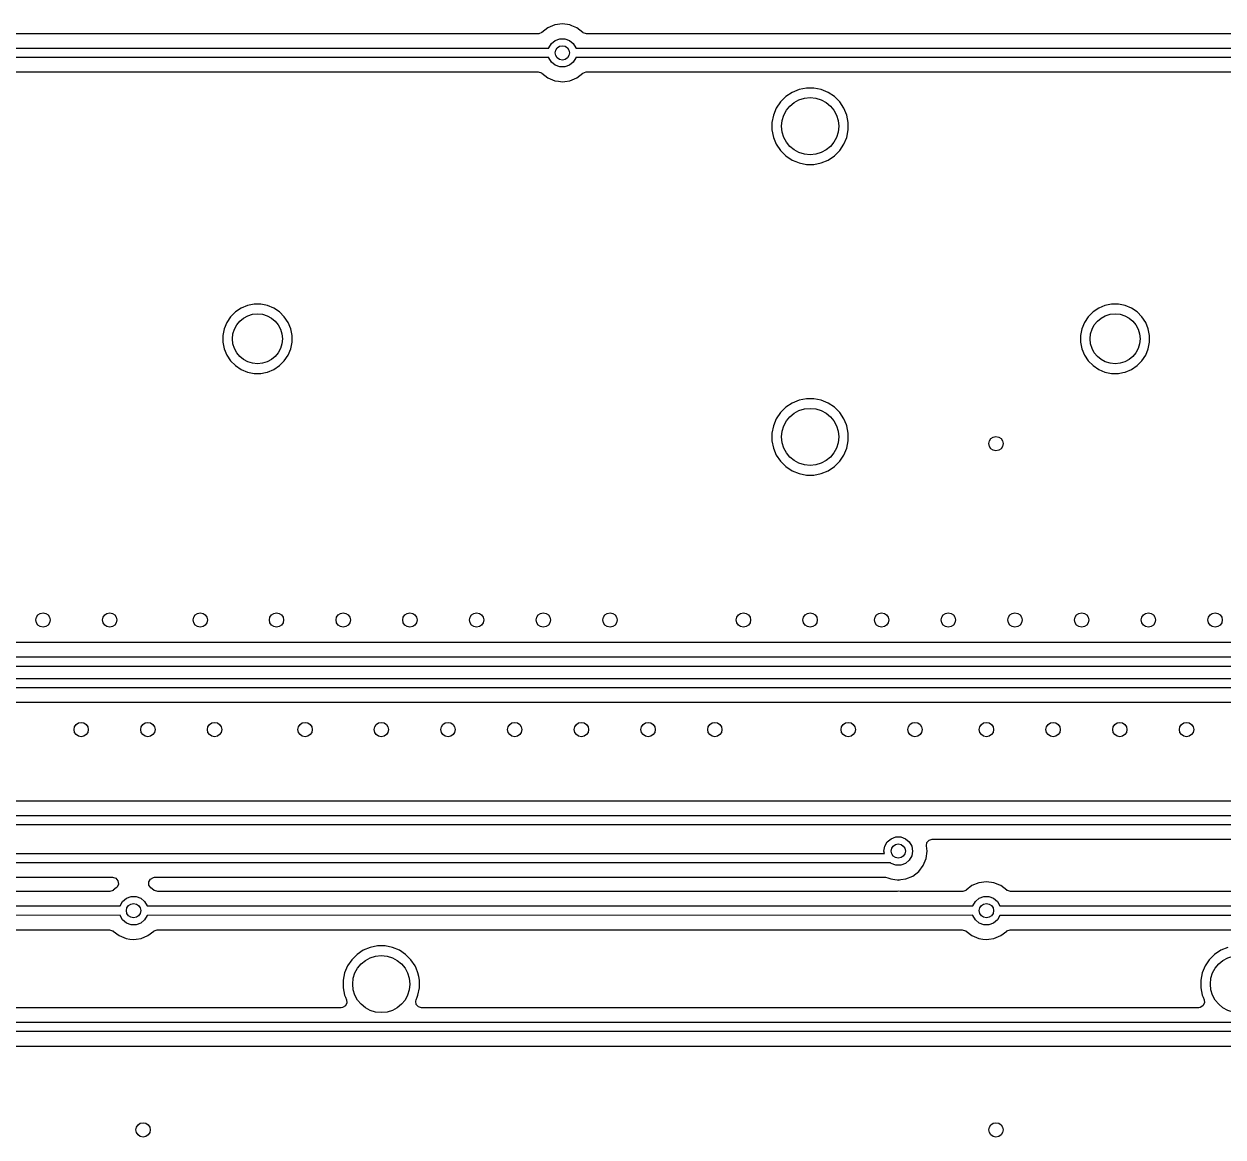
# Model space of a CAD drawing. Extents: x 0.7 to 11, y -6.1 to -1.6.
# Drawn here: x 7.543 to 8.534, y -4.809 to -3.89 of the extents above; entities that cross this region are included whole.
import ezdxf

# ---------------------------------------------------------------- set-up
doc = ezdxf.new("R2010")
doc.units = 0
doc.header["$MEASUREMENT"] = 0
doc.layers.add('BLACK', color=7, linetype='CONTINUOUS')

msp = doc.modelspace()

# ---------------------------------------------------------------- linework, layer by layer
at = {"layer": 'BLACK', "linetype": 'CONTINUOUS'}
for p, q in [((7.97627, -3.89273), (7.97133, -3.89652)), ((7.98202, -3.89035), (7.97627, -3.89273)), ((7.97627, -3.89273), (7.97627, -3.89273)), ((7.98819, -3.88954), (7.98202, -3.89035)), ((7.98202, -3.89035), (7.98202, -3.89035)), ((7.99436, -3.89035), (7.98819, -3.88954)), ((7.98819, -3.88954), (7.98819, -3.88954)), ((7.99598, -3.89102), (7.99436, -3.89035)), ((7.99436, -3.89035), (7.99436, -3.89035)), ((8.00011, -3.89273), (7.99598, -3.89102)), ((8.00505, -3.89652), (8.00011, -3.89273)), ((7.96824, -3.89762), (7.30735, -3.89762)), ((7.96865, -3.8976), (7.96824, -3.89762)), ((7.97122, -3.89661), (7.96865, -3.8976)), ((7.97133, -3.89652), (7.97122, -3.89661)), ((7.97133, -3.89652), (7.97133, -3.89652)), ((7.97914, -3.90579), (7.98228, -3.90316)), ((7.98228, -3.90316), (7.98614, -3.90175)), ((7.98614, -3.90175), (7.99024, -3.90175)), ((7.99024, -3.90175), (7.99409, -3.90316)), ((7.99409, -3.90316), (7.99724, -3.90579)), ((8.00516, -3.89661), (8.00505, -3.89652)), ((8.00505, -3.89652), (8.00505, -3.89652)), ((8.00549, -3.89684), (8.00516, -3.89661)), ((8.00813, -3.89762), (8.00549, -3.89684)), ((8.66903, -3.89762), (8.00813, -3.89762)), ((7.29853, -3.90952), (7.97707, -3.90945)), ((7.97707, -3.90945), (7.97709, -3.90935)), ((7.97709, -3.90935), (7.97914, -3.90579)), ((7.99724, -3.90579), (7.99929, -3.90935)), ((7.99929, -3.90935), (7.99932, -3.90952)), ((7.99932, -3.90952), (8.67786, -3.90945)), ((7.97706, -3.91725), (7.29852, -3.91732)), ((7.97709, -3.91743), (7.97706, -3.91725)), ((7.97914, -3.92098), (7.97709, -3.91743)), ((7.98228, -3.92361), (7.97914, -3.92098)), ((7.99724, -3.92098), (7.99409, -3.92361)), ((7.99929, -3.91743), (7.99724, -3.92098)), ((7.99931, -3.91732), (7.99929, -3.91743)), ((8.67785, -3.91725), (7.99931, -3.91732)), ((7.30735, -3.92915), (7.96824, -3.92915)), ((7.96824, -3.92915), (7.97088, -3.92993)), ((7.97088, -3.92993), (7.97122, -3.93016)), ((7.97122, -3.93016), (7.97133, -3.93025)), ((7.97133, -3.93025), (7.97133, -3.93025)), ((7.97133, -3.93025), (7.97627, -3.93404)), ((7.98614, -3.92502), (7.98228, -3.92361)), ((7.99024, -3.92502), (7.98614, -3.92502)), ((7.99409, -3.92361), (7.99024, -3.92502)), ((8.00011, -3.93404), (8.00505, -3.93025)), ((8.00505, -3.93025), (8.00516, -3.93016)), ((8.00505, -3.93025), (8.00505, -3.93025)), ((8.00516, -3.93016), (8.00773, -3.92917)), ((8.00773, -3.92917), (8.00813, -3.92915)), ((8.00813, -3.92915), (8.66903, -3.92915)), ((7.97627, -3.93404), (7.98202, -3.93642)), ((7.98202, -3.93642), (7.9851, -3.93683)), ((7.9851, -3.93683), (7.98819, -3.93723)), ((7.98819, -3.93723), (7.99025, -3.93696)), ((7.98819, -3.93723), (7.98819, -3.93723)), ((7.98819, -3.93723), (7.98819, -3.93723)), ((7.99025, -3.93696), (7.99436, -3.93642)), ((7.99436, -3.93642), (8.00011, -3.93404)), ((8.18981, -3.9425), (8.18372, -3.94371)), ((8.19602, -3.9425), (8.18981, -3.9425)), ((8.18981, -3.9425), (8.18981, -3.9425)), ((8.20211, -3.94371), (8.19602, -3.9425)), ((8.19602, -3.9425), (8.19602, -3.9425)), ((8.17282, -3.94954), (8.16843, -3.95393)), ((8.17798, -3.94609), (8.17282, -3.94954)), ((8.17282, -3.94954), (8.17282, -3.94954)), ((8.17799, -3.94609), (8.17798, -3.94609)), ((8.18372, -3.94371), (8.17799, -3.94609)), ((8.18372, -3.94371), (8.18372, -3.94371)), ((8.20784, -3.94609), (8.20211, -3.94371)), ((8.20211, -3.94371), (8.20211, -3.94371)), ((8.213, -3.94954), (8.20784, -3.94609)), ((8.20784, -3.94609), (8.20784, -3.94609)), ((8.21739, -3.95393), (8.213, -3.94954)), ((8.213, -3.94954), (8.213, -3.94954)), ((8.16498, -3.95909), (8.16261, -3.96482)), ((8.16843, -3.95393), (8.16498, -3.95909)), ((8.16498, -3.95909), (8.16498, -3.95909)), ((8.16843, -3.95393), (8.16843, -3.95393)), ((8.22084, -3.95909), (8.21739, -3.95393)), ((8.21739, -3.95393), (8.21739, -3.95393)), ((8.22322, -3.96482), (8.22084, -3.95909)), ((8.22084, -3.95909), (8.22084, -3.95909)), ((8.16261, -3.96482), (8.1614, -3.97091)), ((8.1614, -3.97091), (8.1614, -3.97712)), ((8.16261, -3.96482), (8.16261, -3.96482)), ((8.22443, -3.97091), (8.22322, -3.96482)), ((8.22322, -3.96482), (8.22322, -3.96482)), ((8.22322, -3.96482), (8.22322, -3.96482)), ((8.22443, -3.97712), (8.22443, -3.97091)), ((8.22443, -3.97091), (8.22443, -3.97091)), ((8.22443, -3.97091), (8.22443, -3.97091)), ((8.1614, -3.97712), (8.16261, -3.98321)), ((8.22322, -3.98321), (8.22443, -3.97712)), ((8.16261, -3.98321), (8.16261, -3.98321)), ((8.16261, -3.98321), (8.16498, -3.98894)), ((8.16498, -3.98894), (8.16498, -3.98894)), ((8.16498, -3.98894), (8.16843, -3.99411)), ((8.21739, -3.99411), (8.22084, -3.98894)), ((8.22084, -3.98894), (8.22322, -3.98321)), ((8.16843, -3.99411), (8.16843, -3.99411)), ((8.16843, -3.99411), (8.17282, -3.9985)), ((8.17282, -3.9985), (8.17282, -3.9985)), ((8.17282, -3.9985), (8.17798, -4.00194)), ((8.17798, -4.00194), (8.17799, -4.00194)), ((8.17799, -4.00194), (8.18116, -4.00326)), ((8.20211, -4.00432), (8.20784, -4.00194)), ((8.20784, -4.00194), (8.213, -3.9985)), ((8.213, -3.9985), (8.21739, -3.99411)), ((8.18116, -4.00326), (8.18372, -4.00432)), ((8.18372, -4.00432), (8.18981, -4.00553)), ((8.18981, -4.00553), (8.18981, -4.00553)), ((8.18981, -4.00553), (8.18981, -4.00553)), ((8.18981, -4.00553), (8.19602, -4.00553)), ((8.19602, -4.00553), (8.20211, -4.00432)), ((8.19602, -4.00553), (8.19602, -4.00553)), ((7.73341, -4.12104), (7.72789, -4.12214)), ((7.73903, -4.12104), (7.73341, -4.12104)), ((7.73341, -4.12104), (7.73341, -4.12104)), ((7.74455, -4.12214), (7.73903, -4.12104)), ((7.73903, -4.12104), (7.73903, -4.12104)), ((8.44207, -4.12104), (8.43655, -4.12214)), ((8.4477, -4.12104), (8.44207, -4.12104)), ((8.44207, -4.12104), (8.44207, -4.12104)), ((8.45321, -4.12214), (8.4477, -4.12104)), ((8.4477, -4.12104), (8.4477, -4.12104)), ((7.71403, -4.1314), (7.71091, -4.13608)), ((7.71801, -4.12742), (7.71403, -4.1314)), ((7.71403, -4.1314), (7.71403, -4.1314)), ((7.72269, -4.12429), (7.71801, -4.12742)), ((7.71801, -4.12742), (7.71801, -4.12742)), ((7.72789, -4.12214), (7.72269, -4.12429)), ((7.72269, -4.12429), (7.72269, -4.12429)), ((7.72789, -4.12214), (7.72789, -4.12214)), ((7.74975, -4.12429), (7.74455, -4.12214)), ((7.74455, -4.12214), (7.74455, -4.12214)), ((7.75443, -4.12742), (7.74975, -4.12429)), ((7.74975, -4.12429), (7.74975, -4.12429)), ((7.75841, -4.1314), (7.75443, -4.12742)), ((7.75443, -4.12742), (7.75443, -4.12742)), ((7.76153, -4.13608), (7.75841, -4.1314)), ((7.75841, -4.1314), (7.75841, -4.1314)), ((8.4227, -4.1314), (8.41957, -4.13608)), ((8.42667, -4.12742), (8.4227, -4.1314)), ((8.4227, -4.1314), (8.4227, -4.1314)), ((8.43135, -4.12429), (8.42667, -4.12742)), ((8.42667, -4.12742), (8.42667, -4.12742)), ((8.43655, -4.12214), (8.43135, -4.12429)), ((8.43135, -4.12429), (8.43135, -4.12429)), ((8.43655, -4.12214), (8.43655, -4.12214)), ((8.45841, -4.12429), (8.45321, -4.12214)), ((8.45321, -4.12214), (8.45321, -4.12214)), ((8.46309, -4.12742), (8.45841, -4.12429)), ((8.45841, -4.12429), (8.45841, -4.12429)), ((8.46707, -4.1314), (8.46309, -4.12742)), ((8.46309, -4.12742), (8.46309, -4.12742)), ((8.47019, -4.13608), (8.46707, -4.1314)), ((8.46707, -4.1314), (8.46707, -4.1314)), ((7.70876, -4.14128), (7.70766, -4.14679)), ((7.71091, -4.13608), (7.70876, -4.14127)), ((7.70876, -4.14127), (7.70876, -4.14128)), ((7.71091, -4.13608), (7.71091, -4.13608)), ((7.76369, -4.14127), (7.76153, -4.13608)), ((7.76153, -4.13608), (7.76153, -4.13608)), ((7.76153, -4.13608), (7.76153, -4.13608)), ((7.76369, -4.14128), (7.76369, -4.14128)), ((7.76369, -4.14128), (7.76369, -4.14127)), ((7.76478, -4.14679), (7.76369, -4.14128)), ((8.41742, -4.14128), (8.41632, -4.14679)), ((8.41957, -4.13608), (8.41742, -4.14127)), ((8.41742, -4.14127), (8.41742, -4.14128)), ((8.41957, -4.13608), (8.41957, -4.13608)), ((8.47235, -4.14127), (8.47019, -4.13608)), ((8.47019, -4.13608), (8.47019, -4.13608)), ((8.47019, -4.13608), (8.47019, -4.13608)), ((8.47235, -4.14128), (8.47235, -4.14128)), ((8.47235, -4.14128), (8.47235, -4.14127)), ((8.47344, -4.14679), (8.47235, -4.14128)), ((7.70766, -4.14679), (7.70766, -4.14679)), ((7.70766, -4.14679), (7.70766, -4.15242)), ((7.76478, -4.15242), (7.76478, -4.14679)), ((7.76478, -4.14679), (7.76478, -4.14679)), ((8.41632, -4.14679), (8.41632, -4.14679)), ((8.41632, -4.14679), (8.41632, -4.15242)), ((8.47344, -4.15242), (8.47344, -4.14679)), ((8.47344, -4.14679), (8.47344, -4.14679)), ((7.70766, -4.15242), (7.70766, -4.15242)), ((7.70766, -4.15242), (7.70766, -4.15242)), ((7.70766, -4.15242), (7.70876, -4.15794)), ((7.70876, -4.15794), (7.70876, -4.15794)), ((7.70876, -4.15794), (7.71091, -4.16314)), ((7.76153, -4.16314), (7.76369, -4.15794)), ((7.76369, -4.15794), (7.76478, -4.15242)), ((7.76478, -4.15242), (7.76478, -4.15242)), ((8.41632, -4.15242), (8.41632, -4.15242)), ((8.41632, -4.15242), (8.41632, -4.15242)), ((8.41632, -4.15242), (8.41742, -4.15794)), ((8.41742, -4.15794), (8.41742, -4.15794)), ((8.41742, -4.15794), (8.41957, -4.16314)), ((8.47019, -4.16314), (8.47235, -4.15794)), ((8.47235, -4.15794), (8.47344, -4.15242)), ((8.47344, -4.15242), (8.47344, -4.15242)), ((7.71091, -4.16314), (7.71091, -4.16314)), ((7.71091, -4.16314), (7.71403, -4.16781)), ((7.71403, -4.16781), (7.71403, -4.16781)), ((7.71403, -4.16781), (7.71801, -4.17179)), ((7.75443, -4.17179), (7.75841, -4.16781)), ((7.75841, -4.16781), (7.76153, -4.16314)), ((8.41957, -4.16314), (8.41957, -4.16314)), ((8.41957, -4.16314), (8.4227, -4.16781)), ((8.4227, -4.16781), (8.4227, -4.16781)), ((8.4227, -4.16781), (8.42667, -4.17179)), ((8.46309, -4.17179), (8.46707, -4.16781)), ((8.46707, -4.16781), (8.47019, -4.16314)), ((7.71801, -4.17179), (7.71801, -4.17179)), ((7.71801, -4.17179), (7.72269, -4.17492)), ((7.72269, -4.17492), (7.72269, -4.17492)), ((7.72269, -4.17492), (7.72269, -4.17492)), ((7.72269, -4.17492), (7.72789, -4.17707)), ((7.72789, -4.17707), (7.72789, -4.17707)), ((7.72789, -4.17707), (7.72789, -4.17707)), ((7.72789, -4.17707), (7.73341, -4.17817)), ((7.73341, -4.17817), (7.73341, -4.17817)), ((7.73341, -4.17817), (7.73903, -4.17817)), ((7.73903, -4.17817), (7.74275, -4.17743)), ((7.74275, -4.17743), (7.74455, -4.17707)), ((7.74455, -4.17707), (7.74975, -4.17492)), ((7.74975, -4.17492), (7.75443, -4.17179)), ((8.42667, -4.17179), (8.42667, -4.17179)), ((8.42667, -4.17179), (8.43135, -4.17492)), ((8.43135, -4.17492), (8.43135, -4.17492)), ((8.43135, -4.17492), (8.43135, -4.17492)), ((8.43135, -4.17492), (8.43655, -4.17707)), ((8.43655, -4.17707), (8.43655, -4.17707)), ((8.43655, -4.17707), (8.43655, -4.17707)), ((8.43655, -4.17707), (8.44207, -4.17817)), ((8.44207, -4.17817), (8.44207, -4.17817)), ((8.44207, -4.17817), (8.4477, -4.17817)), ((8.4477, -4.17817), (8.45141, -4.17743)), ((8.45141, -4.17743), (8.45321, -4.17707)), ((8.45321, -4.17707), (8.45841, -4.17492)), ((8.45841, -4.17492), (8.46309, -4.17179)), ((8.18372, -4.2004), (8.17799, -4.20278)), ((8.18981, -4.19919), (8.18372, -4.2004)), ((8.18372, -4.2004), (8.18372, -4.2004)), ((8.19602, -4.19919), (8.18981, -4.19919)), ((8.18981, -4.19919), (8.18981, -4.19919)), ((8.20211, -4.2004), (8.19602, -4.19919)), ((8.19602, -4.19919), (8.19602, -4.19919)), ((8.20784, -4.20278), (8.20211, -4.2004)), ((8.20211, -4.2004), (8.20211, -4.2004)), ((8.16843, -4.21062), (8.16498, -4.21578)), ((8.17282, -4.20623), (8.16843, -4.21062)), ((8.16843, -4.21062), (8.16843, -4.21062)), ((8.17798, -4.20278), (8.17282, -4.20623)), ((8.17282, -4.20623), (8.17282, -4.20623)), ((8.17799, -4.20278), (8.17798, -4.20278)), ((8.213, -4.20623), (8.20784, -4.20278)), ((8.20784, -4.20278), (8.20784, -4.20278)), ((8.21739, -4.21062), (8.213, -4.20623)), ((8.213, -4.20623), (8.213, -4.20623)), ((8.22084, -4.21578), (8.21739, -4.21062)), ((8.21739, -4.21062), (8.21739, -4.21062)), ((8.16498, -4.21578), (8.16261, -4.22152)), ((8.16498, -4.21578), (8.16498, -4.21578)), ((8.22287, -4.22069), (8.22084, -4.21578)), ((8.22084, -4.21578), (8.22084, -4.21578)), ((8.22322, -4.22152), (8.22287, -4.22069)), ((8.16261, -4.22152), (8.1614, -4.2276)), ((8.1614, -4.2276), (8.1614, -4.23381)), ((8.16261, -4.22152), (8.16261, -4.22152)), ((8.22443, -4.2276), (8.22322, -4.22152)), ((8.22322, -4.22152), (8.22322, -4.22152)), ((8.22443, -4.23381), (8.22443, -4.2276)), ((8.22443, -4.2276), (8.22443, -4.2276)), ((8.22443, -4.2276), (8.22443, -4.2276)), ((8.1614, -4.23381), (8.16261, -4.2399)), ((8.16261, -4.2399), (8.16261, -4.2399)), ((8.16261, -4.2399), (8.16498, -4.24564)), ((8.22084, -4.24564), (8.22322, -4.2399)), ((8.22322, -4.2399), (8.22443, -4.23381)), ((8.16498, -4.24564), (8.16498, -4.24564)), ((8.16498, -4.24564), (8.16843, -4.2508)), ((8.21739, -4.2508), (8.22084, -4.24564)), ((8.16843, -4.2508), (8.16843, -4.2508)), ((8.16843, -4.2508), (8.17282, -4.25519)), ((8.17282, -4.25519), (8.17282, -4.25519)), ((8.17282, -4.25519), (8.17798, -4.25864)), ((8.17798, -4.25864), (8.17799, -4.25864)), ((8.17799, -4.25864), (8.18372, -4.26101)), ((8.20211, -4.26101), (8.20784, -4.25864)), ((8.20784, -4.25864), (8.213, -4.25519)), ((8.213, -4.25519), (8.21739, -4.2508)), ((8.18372, -4.26101), (8.18372, -4.26101)), ((8.18372, -4.26101), (8.18981, -4.26222)), ((8.18981, -4.26222), (8.18981, -4.26222)), ((8.18981, -4.26222), (8.18981, -4.26222)), ((8.18981, -4.26222), (8.19602, -4.26222)), ((8.19602, -4.26222), (8.20211, -4.26101)), ((8.19602, -4.26222), (8.19602, -4.26222)), ((10.6319, -4.40057), (5.30186, -4.40057)), ((5.29871, -4.41248), (10.64173, -4.4124)), ((10.64096, -4.4202), (5.30101, -4.42028)), ((5.30605, -4.43019), (10.64173, -4.43012)), ((10.64096, -4.43792), (5.30835, -4.43799)), ((7.47864, -4.44982), (10.63584, -4.44982)), ((10.48229, -4.53148), (6.81184, -4.53148)), ((5.5866, -4.54338), (10.49676, -4.54331)), ((10.50077, -4.55111), (5.58351, -4.55118)), ((8.25465, -4.5688), (8.2567, -4.56524)), ((8.2567, -4.56524), (8.25984, -4.56261)), ((8.25984, -4.56261), (8.2637, -4.5612)), ((8.2637, -4.5612), (8.2678, -4.5612)), ((8.2678, -4.5612), (8.27165, -4.56261)), ((8.27165, -4.56261), (8.2748, -4.56524)), ((8.2748, -4.56524), (8.27685, -4.5688)), ((8.28903, -4.56853), (8.28945, -4.56581)), ((8.28945, -4.56581), (8.29128, -4.56376)), ((8.29128, -4.56376), (8.29387, -4.56301)), ((8.29387, -4.56301), (10.50208, -4.56301)), ((6.79066, -4.57488), (8.25428, -4.5748)), ((8.25394, -4.57283), (8.25465, -4.5688)), ((8.25428, -4.5748), (8.25394, -4.57283)), ((8.27685, -4.57687), (8.2748, -4.58043)), ((8.27685, -4.5688), (8.27756, -4.57283)), ((8.27756, -4.57283), (8.27685, -4.57687)), ((8.28878, -4.57901), (8.28959, -4.57283)), ((8.28959, -4.57283), (8.28903, -4.56853)), ((8.25929, -4.5826), (6.79064, -4.58268)), ((8.25984, -4.58306), (8.25929, -4.5826)), ((8.2637, -4.58447), (8.25984, -4.58306)), ((8.2678, -4.58447), (8.2637, -4.58447)), ((8.27165, -4.58306), (8.2678, -4.58447)), ((8.2748, -4.58043), (8.27165, -4.58306)), ((8.28261, -4.5897), (8.2864, -4.58476)), ((8.2864, -4.58476), (8.28878, -4.57901)), ((6.94252, -4.59451), (7.61653, -4.59451)), ((7.61653, -4.59451), (7.61917, -4.59528)), ((7.61917, -4.59528), (7.62097, -4.59736)), ((7.64643, -4.5983), (7.64778, -4.5959)), ((7.64778, -4.5959), (7.6502, -4.59461)), ((7.6502, -4.59461), (7.65119, -4.59451)), ((7.65119, -4.59451), (8.25532, -4.59451)), ((8.25532, -4.59451), (8.25719, -4.59488)), ((8.25719, -4.59488), (8.25958, -4.59587)), ((8.25958, -4.59587), (8.26301, -4.59632)), ((8.26301, -4.59632), (8.26481, -4.59656)), ((8.26481, -4.59656), (8.26563, -4.59692)), ((8.26563, -4.59692), (8.26594, -4.59671)), ((8.26594, -4.59671), (8.26668, -4.59656)), ((8.26668, -4.59656), (8.26777, -4.59641)), ((8.26777, -4.59641), (8.27192, -4.59587)), ((8.27192, -4.59587), (8.27767, -4.59349)), ((8.27767, -4.59349), (8.28261, -4.5897)), ((7.61391, -4.60628), (6.94514, -4.60628)), ((7.61432, -4.60626), (7.61391, -4.60628)), ((7.61689, -4.60527), (7.61432, -4.60626)), ((7.617, -4.60519), (7.61689, -4.60527)), ((7.6195, -4.60326), (7.617, -4.60519)), ((7.617, -4.60519), (7.617, -4.60519)), ((7.62022, -4.60259), (7.6195, -4.60326)), ((7.62136, -4.60008), (7.62022, -4.60259)), ((7.62097, -4.59736), (7.62136, -4.60008)), ((7.64659, -4.60104), (7.64643, -4.5983)), ((7.64821, -4.60326), (7.64659, -4.60104)), ((7.65072, -4.60519), (7.64821, -4.60326)), ((7.65083, -4.60527), (7.65072, -4.60519)), ((7.65072, -4.60519), (7.65072, -4.60519)), ((7.65116, -4.6055), (7.65083, -4.60527)), ((7.6538, -4.60628), (7.65116, -4.6055)), ((8.26418, -4.60628), (7.6538, -4.60628)), ((8.26493, -4.60622), (8.26418, -4.60628)), ((8.26577, -4.60583), (8.26493, -4.60622)), ((8.26732, -4.60628), (8.26577, -4.60583)), ((8.31864, -4.60628), (8.26732, -4.60628)), ((8.31904, -4.60626), (8.31864, -4.60628)), ((8.32161, -4.60527), (8.31904, -4.60626)), ((8.32172, -4.60519), (8.32161, -4.60527)), ((8.32666, -4.6014), (8.32172, -4.60519)), ((8.32172, -4.60519), (8.32172, -4.60519)), ((8.33241, -4.59901), (8.32666, -4.6014)), ((8.32666, -4.6014), (8.32666, -4.6014)), ((8.33858, -4.5982), (8.33241, -4.59901)), ((8.33241, -4.59901), (8.33241, -4.59901)), ((8.34475, -4.59901), (8.33858, -4.5982)), ((8.33858, -4.5982), (8.33858, -4.5982)), ((8.34965, -4.60104), (8.34475, -4.59901)), ((8.34475, -4.59901), (8.34475, -4.59901)), ((8.35051, -4.6014), (8.34965, -4.60104)), ((8.35544, -4.60519), (8.35051, -4.6014)), ((8.35555, -4.60527), (8.35544, -4.60519)), ((8.35544, -4.60519), (8.35544, -4.60519)), ((8.35589, -4.6055), (8.35555, -4.60527)), ((8.35853, -4.60628), (8.35589, -4.6055)), ((9.0273, -4.60628), (8.35853, -4.60628)), ((7.62276, -4.61801), (7.62481, -4.61446)), ((7.62481, -4.61446), (7.62795, -4.61182)), ((7.62795, -4.61182), (7.63181, -4.61042)), ((7.63181, -4.61042), (7.63591, -4.61042)), ((7.63591, -4.61042), (7.63976, -4.61182)), ((7.63976, -4.61182), (7.64291, -4.61446)), ((7.64291, -4.61446), (7.64496, -4.61801)), ((8.32748, -4.61801), (8.32953, -4.61446)), ((8.32953, -4.61446), (8.33268, -4.61182)), ((8.33268, -4.61182), (8.33653, -4.61042)), ((8.33653, -4.61042), (8.34063, -4.61042)), ((8.34063, -4.61042), (8.34449, -4.61182)), ((8.34449, -4.61182), (8.34763, -4.61446)), ((8.34763, -4.61446), (8.34968, -4.61801)), ((7.62273, -4.62591), (6.93631, -4.62598)), ((6.93633, -4.61818), (7.62274, -4.61811)), ((7.62276, -4.62609), (7.62273, -4.62591)), ((7.62274, -4.61811), (7.62276, -4.61801)), ((7.62481, -4.62964), (7.62276, -4.62609)), ((7.64496, -4.62609), (7.64291, -4.62964)), ((7.64496, -4.61801), (7.64499, -4.61818)), ((7.64498, -4.62598), (7.64496, -4.62609)), ((8.32745, -4.62591), (7.64498, -4.62598)), ((7.64499, -4.61818), (8.32747, -4.61811)), ((8.32748, -4.62609), (8.32745, -4.62591)), ((8.32747, -4.61811), (8.32748, -4.61801)), ((8.32953, -4.62964), (8.32748, -4.62609)), ((8.34968, -4.62609), (8.34763, -4.62964)), ((8.34968, -4.61801), (8.34971, -4.61818)), ((8.3497, -4.62598), (8.34968, -4.62609)), ((9.03611, -4.62591), (8.3497, -4.62598)), ((8.34971, -4.61818), (9.03613, -4.61811)), ((7.62795, -4.63228), (7.62481, -4.62964)), ((7.63181, -4.63368), (7.62795, -4.63228)), ((7.63591, -4.63368), (7.63181, -4.63368)), ((7.63976, -4.63228), (7.63591, -4.63368)), ((7.64291, -4.62964), (7.63976, -4.63228)), ((8.33268, -4.63228), (8.32953, -4.62964)), ((8.33653, -4.63368), (8.33268, -4.63228)), ((8.34063, -4.63368), (8.33653, -4.63368)), ((8.34449, -4.63228), (8.34063, -4.63368)), ((8.34763, -4.62964), (8.34449, -4.63228)), ((6.94514, -4.63781), (7.61391, -4.63781)), ((7.61391, -4.63781), (7.61655, -4.63859)), ((7.61655, -4.63859), (7.61689, -4.63882)), ((7.61689, -4.63882), (7.617, -4.63891)), ((7.617, -4.63891), (7.617, -4.63891)), ((7.617, -4.63891), (7.62194, -4.6427)), ((7.62194, -4.6427), (7.62769, -4.64508)), ((7.62769, -4.64508), (7.63077, -4.64549)), ((7.63077, -4.64549), (7.63386, -4.64589)), ((7.63386, -4.64589), (7.63592, -4.64562)), ((7.63386, -4.64589), (7.63386, -4.64589)), ((7.63386, -4.64589), (7.63386, -4.64589)), ((7.63592, -4.64562), (7.64003, -4.64508)), ((7.64003, -4.64508), (7.64578, -4.6427)), ((7.64578, -4.6427), (7.65072, -4.63891)), ((7.65072, -4.63891), (7.65083, -4.63882)), ((7.65072, -4.63891), (7.65072, -4.63891)), ((7.65083, -4.63882), (7.6534, -4.63783)), ((7.6534, -4.63783), (7.6538, -4.63781)), ((7.6538, -4.63781), (8.31864, -4.63781)), ((8.31864, -4.63781), (8.32128, -4.63859)), ((8.32128, -4.63859), (8.32161, -4.63882)), ((8.32161, -4.63882), (8.32172, -4.63891)), ((8.32172, -4.63891), (8.32172, -4.63891)), ((8.32172, -4.63891), (8.32666, -4.6427)), ((8.32666, -4.6427), (8.33241, -4.64508)), ((8.33241, -4.64508), (8.3355, -4.64549)), ((8.3355, -4.64549), (8.33858, -4.64589)), ((8.33858, -4.64589), (8.34064, -4.64562)), ((8.33858, -4.64589), (8.33858, -4.64589)), ((8.33858, -4.64589), (8.33858, -4.64589)), ((8.34064, -4.64562), (8.34475, -4.64508)), ((8.34475, -4.64508), (8.35051, -4.6427)), ((8.35051, -4.6427), (8.35544, -4.63891)), ((8.35544, -4.63891), (8.35555, -4.63882)), ((8.35544, -4.63891), (8.35544, -4.63891)), ((8.35555, -4.63882), (8.35812, -4.63783)), ((8.35812, -4.63783), (8.35853, -4.63781)), ((8.35853, -4.63781), (9.0273, -4.63781)), ((7.82365, -4.65475), (7.81849, -4.6582)), ((7.82939, -4.65237), (7.82365, -4.65475)), ((7.82365, -4.65475), (7.82365, -4.65475)), ((7.83548, -4.65116), (7.82939, -4.65237)), ((7.82939, -4.65237), (7.82939, -4.65237)), ((7.84169, -4.65116), (7.83548, -4.65116)), ((7.83548, -4.65116), (7.83548, -4.65116)), ((7.84778, -4.65237), (7.84169, -4.65116)), ((7.84169, -4.65116), (7.84169, -4.65116)), ((7.85351, -4.65475), (7.84778, -4.65237)), ((7.84778, -4.65237), (7.84778, -4.65237)), ((7.85867, -4.6582), (7.85351, -4.65475)), ((7.85351, -4.65475), (7.85351, -4.65475)), ((8.53232, -4.65475), (8.52715, -4.6582)), ((8.53805, -4.65237), (8.53232, -4.65475)), ((8.53232, -4.65475), (8.53232, -4.65475)), ((7.8141, -4.66259), (7.81065, -4.66775)), ((7.81849, -4.6582), (7.8141, -4.66259)), ((7.8141, -4.66259), (7.8141, -4.66259)), ((7.81849, -4.6582), (7.81849, -4.6582)), ((7.86306, -4.66259), (7.85867, -4.6582)), ((7.85867, -4.6582), (7.85867, -4.6582)), ((7.86651, -4.66775), (7.86306, -4.66259)), ((7.86306, -4.66259), (7.86306, -4.66259)), ((8.52276, -4.66259), (8.51932, -4.66775)), ((8.52715, -4.6582), (8.52276, -4.66259)), ((8.52276, -4.66259), (8.52276, -4.66259)), ((8.52715, -4.6582), (8.52715, -4.6582)), ((7.80828, -4.67348), (7.80707, -4.67957)), ((7.81065, -4.66775), (7.80828, -4.67348)), ((7.80828, -4.67348), (7.80828, -4.67348)), ((7.81065, -4.66775), (7.81065, -4.66775)), ((7.86724, -4.66952), (7.86651, -4.66775)), ((7.86651, -4.66775), (7.86651, -4.66775)), ((7.86889, -4.67348), (7.86724, -4.66952)), ((7.8695, -4.67658), (7.86889, -4.67348)), ((8.51694, -4.67348), (8.51573, -4.67957)), ((8.51932, -4.66775), (8.51694, -4.67348)), ((8.51694, -4.67348), (8.51694, -4.67348)), ((8.51932, -4.66775), (8.51932, -4.66775)), ((7.80707, -4.67957), (7.80707, -4.68578)), ((7.80707, -4.68578), (7.80828, -4.69187)), ((7.86889, -4.69187), (7.8701, -4.68578)), ((7.8701, -4.67957), (7.8695, -4.67658)), ((7.8701, -4.68578), (7.8701, -4.67957)), ((7.8701, -4.67957), (7.8701, -4.67957)), ((7.8701, -4.67957), (7.8701, -4.67957)), ((8.51573, -4.67957), (8.51573, -4.68578)), ((8.51573, -4.68578), (8.51694, -4.69187)), ((7.80828, -4.69187), (7.80828, -4.69187)), ((7.80828, -4.69187), (7.80895, -4.6935)), ((7.80895, -4.6935), (7.80982, -4.69559)), ((7.80982, -4.69559), (7.81011, -4.69833)), ((7.86702, -4.69677), (7.86735, -4.69559)), ((7.86735, -4.69559), (7.86821, -4.6935)), ((7.86821, -4.6935), (7.86889, -4.69187)), ((8.51694, -4.69187), (8.51694, -4.69187)), ((8.51694, -4.69187), (8.51762, -4.6935)), ((8.51762, -4.6935), (8.51848, -4.69559)), ((8.51848, -4.69559), (8.51878, -4.69833)), ((7.80531, -4.70234), (7.16319, -4.70234)), ((7.80652, -4.70219), (7.80531, -4.70234)), ((7.80888, -4.70079), (7.80652, -4.70219)), ((7.81011, -4.69833), (7.80888, -4.70079)), ((7.86741, -4.69949), (7.86702, -4.69677)), ((7.86922, -4.70157), (7.86741, -4.69949)), ((7.87186, -4.70234), (7.86922, -4.70157)), ((8.51397, -4.70234), (7.87186, -4.70234)), ((8.51518, -4.70219), (8.51397, -4.70234)), ((8.51754, -4.70079), (8.51518, -4.70219)), ((8.51878, -4.69833), (8.51754, -4.70079)), ((5.13714, -4.71425), (10.60278, -4.71417)), ((10.60388, -4.72197), (5.13543, -4.72205)), ((6.13043, -4.73388), (10.59628, -4.73388))]:
    msp.add_line(p, q, dxfattribs=at)
at = {"layer": 'BLACK'}
for centre, radius in [((7.98819, -3.91339), 0.00591), ((8.19291, -3.97402), 0.02362), ((7.73622, -4.14961), 0.02067), ((8.44488, -4.14961), 0.02067), ((8.19291, -4.23071), 0.02362), ((8.34646, -4.23622), 0.00591), ((7.55906, -4.38189), 0.00591), ((7.61417, -4.38189), 0.00591), ((7.68898, -4.38189), 0.00591), ((7.75197, -4.38189), 0.00591), ((7.80709, -4.38189), 0.00591), ((7.8622, -4.38189), 0.00591), ((7.91732, -4.38189), 0.00591), ((7.97244, -4.38189), 0.00591), ((8.02756, -4.38189), 0.00591), ((8.1378, -4.38189), 0.00591), ((8.19291, -4.38189), 0.00591), ((8.25197, -4.38189), 0.00591), ((8.30709, -4.38189), 0.00591), ((8.3622, -4.38189), 0.00591), ((8.41732, -4.38189), 0.00591), ((8.47244, -4.38189), 0.00591), ((8.52756, -4.38189), 0.00591), ((7.59055, -4.47244), 0.00591), ((7.64567, -4.47244), 0.00591), ((7.70079, -4.47244), 0.00591), ((7.77559, -4.47244), 0.00591), ((7.83858, -4.47244), 0.00591), ((7.8937, -4.47244), 0.00591), ((7.94882, -4.47244), 0.00591), ((8.00394, -4.47244), 0.00591), ((8.05906, -4.47244), 0.00591), ((8.11417, -4.47244), 0.00591), ((8.22441, -4.47244), 0.00591), ((8.27953, -4.47244), 0.00591), ((8.33858, -4.47244), 0.00591), ((8.3937, -4.47244), 0.00591), ((8.44882, -4.47244), 0.00591), ((8.50394, -4.47244), 0.00591), ((8.26575, -4.57283), 0.00591), ((7.63386, -4.62205), 0.00591), ((8.33858, -4.62205), 0.00591), ((7.83858, -4.68268), 0.02362), ((8.54724, -4.68268), 0.02362), ((7.64173, -4.80315), 0.00591), ((8.34646, -4.80315), 0.00591)]:
    msp.add_circle(centre, radius, dxfattribs=at)

doc.saveas('drawing.dxf')
